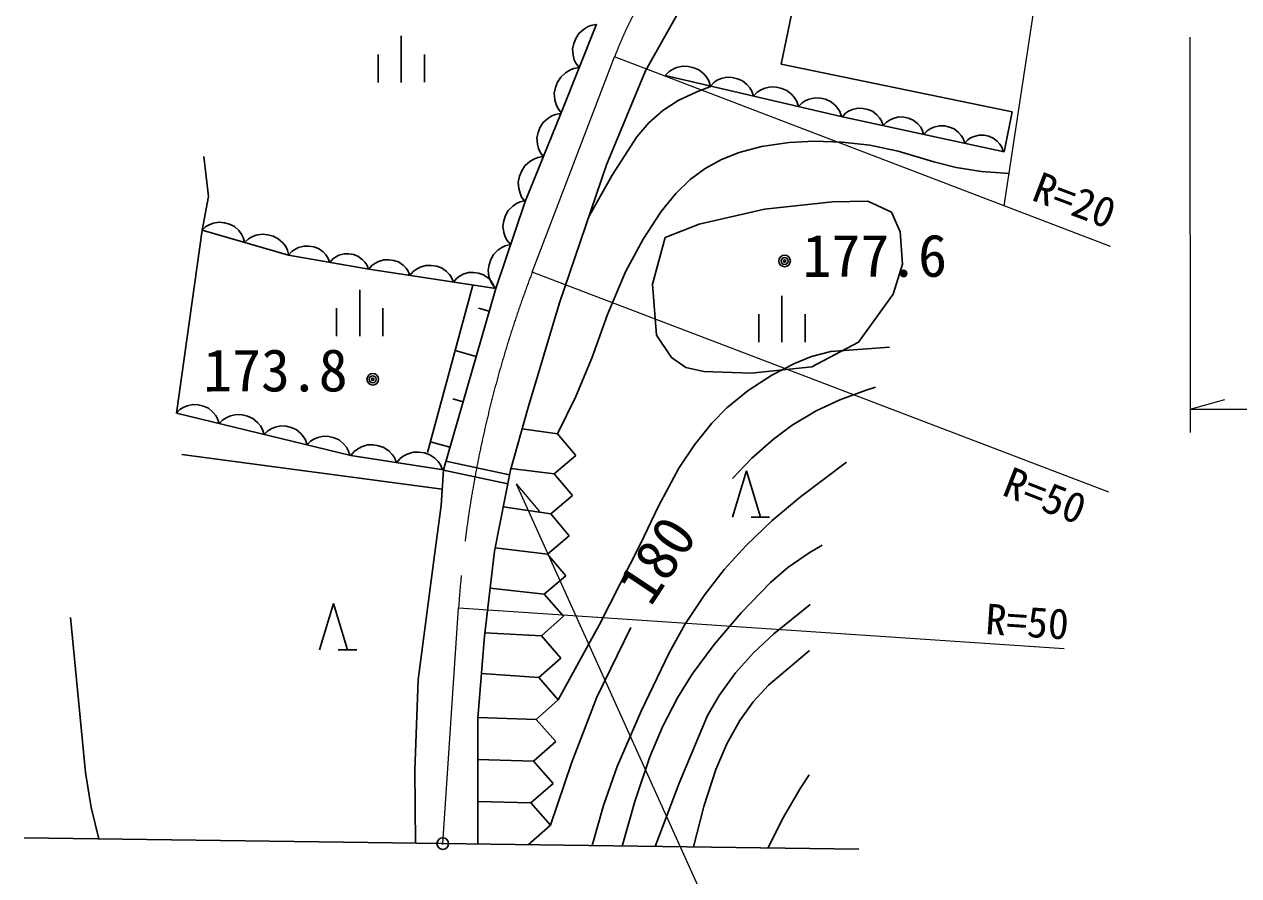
# Model space of a CAD drawing. Units: millimetres, scale not verified. Extents: x 40000 to 680000, y 20000 to 380000.
# Drawn here: x 271727 to 324154, y 252022 to 288776 of the extents above; entities that cross this region are included whole.
import ezdxf
from ezdxf.enums import TextEntityAlignment as Align

# ---------------------------------------------------------------- set-up
doc = ezdxf.new("R2010")
doc.units = ezdxf.units.MM
doc.header["$LTSCALE"] = 1000
doc.header["$PDMODE"] = 32
doc.header["$PDSIZE"] = 500
doc.linetypes.add('CHAIN', pattern=[18.5, 12, -1.5, 3.5, -1.5])
for name, color, linetype, lineweight in [('M-BGD', 7, 'Continuous', 25), ('M-BMK', 2, 'CHAIN', 13), ('M-BMK-HTXT', 7, 'Continuous', 13), ('M-STR-HTXT', 7, 'Continuous', 13)]:
    doc.layers.add(name, color=color, linetype=linetype, lineweight=lineweight)
doc.layers.add('M-OTRS', color=6, linetype='Continuous')
doc.styles.add('ＭＳ ゴシック', font='')
doc.styles.get('ＭＳ ゴシック').set_extended_font_data('MS Gothic')

msp = doc.modelspace()

# ---------------------------------------------------------------- linework, layer by layer
at = {"layer": 'M-BGD'}
for p, q in [((304403, 287053), (305806, 293877)), ((298542, 286766), (300466, 290186)), ((294901, 284954), (296430, 288787)), ((295663, 288377), (295537, 288169)), ((295864, 288556), (295663, 288377)), ((296035, 288660), (295864, 288556)), ((296191, 288727), (296035, 288660)), ((296421, 288765), (296191, 288727)), ((287999, 288272), (288001, 286270)), ((295448, 287946), (295396, 287708)), ((295537, 288169), (295448, 287946)), ((286999, 287470), (287000, 286270)), ((289000, 287472), (289001, 286271)), ((295396, 287708), (295419, 287441)), ((295419, 287441), (295471, 287248)), ((295274, 286796), (295095, 286687)), ((295438, 286867), (295274, 286796)), ((295680, 286906), (295438, 286867)), ((295471, 287248), (295538, 287092)), ((295538, 287092), (295680, 286906)), ((299707, 286824), (299562, 286735)), ((299890, 286905), (299707, 286824)), ((300151, 286967), (299890, 286905)), ((300394, 286952), (300151, 286967)), ((300628, 286897), (300394, 286952)), ((300853, 286803), (300628, 286897)), ((301059, 286632), (300853, 286803)), ((314369, 285004), (304403, 287053)), ((294752, 286281), (294658, 286046)), ((294884, 286499), (294752, 286281)), ((295095, 286687), (294884, 286499)), ((296864, 282707), (298542, 286766)), ((299562, 286735), (299400, 286567)), ((299400, 286567), (307042, 284784)), ((301188, 286479), (301059, 286632)), ((301278, 286334), (301188, 286479)), ((301349, 286112), (301278, 286334)), ((301503, 286272), (301349, 286112)), ((301640, 286357), (301503, 286272)), ((301814, 286433), (301640, 286357)), ((302062, 286492), (301814, 286433)), ((302293, 286478), (302062, 286492)), ((302515, 286426), (302293, 286478)), ((302729, 286337), (302515, 286426)), ((302925, 286174), (302729, 286337)), ((294658, 286046), (294604, 285797)), ((294604, 285797), (294627, 285516)), ((303047, 286028), (302925, 286174)), ((303133, 285891), (303047, 286028)), ((303200, 285680), (303133, 285891)), ((303363, 285848), (303200, 285680)), ((303507, 285938), (303363, 285848)), ((303690, 286018), (303507, 285938)), ((303951, 286080), (303690, 286018)), ((304194, 286065), (303951, 286080)), ((304428, 286010), (304194, 286065)), ((304653, 285917), (304428, 286010)), ((304860, 285745), (304653, 285917)), ((304988, 285592), (304860, 285745)), ((294627, 285516), (294682, 285313)), ((294682, 285313), (294753, 285149)), ((305078, 285448), (304988, 285592)), ((305149, 285226), (305078, 285448)), ((305304, 285385), (305149, 285226)), ((305441, 285470), (305304, 285385)), ((305615, 285546), (305441, 285470)), ((305863, 285606), (305615, 285546)), ((306094, 285591), (305863, 285606)), ((306316, 285539), (306094, 285591)), ((306529, 285450), (306316, 285539)), ((306726, 285287), (306529, 285450)), ((306848, 285142), (306726, 285287)), ((293344, 281121), (294901, 284954)), ((294329, 284716), (294128, 284539)), ((294501, 284819), (294329, 284716)), ((294657, 284886), (294501, 284819)), ((294888, 284921), (294657, 284886)), ((294753, 285149), (294901, 284954)), ((306933, 285005), (306848, 285142)), ((307001, 284794), (306933, 285005)), ((307185, 284937), (307042, 284784)), ((307042, 284784), (314032, 283276)), ((307314, 285020), (307185, 284937)), ((307477, 285095), (307314, 285020)), ((307712, 285155), (307477, 285095)), ((307930, 285145), (307712, 285155)), ((308142, 285100), (307930, 285145)), ((308345, 285019), (308142, 285100)), ((308534, 284868), (308345, 285019)), ((308652, 284732), (308534, 284868)), ((308735, 284603), (308652, 284732)), ((309238, 284716), (309074, 284640)), ((309472, 284776), (309238, 284716)), ((309691, 284765), (309472, 284776)), ((309902, 284720), (309691, 284765)), ((310106, 284639), (309902, 284720)), ((314369, 285004), (314032, 283276)), ((294000, 284332), (293910, 284109)), ((294128, 284539), (294000, 284332)), ((308802, 284404), (308735, 284603)), ((308946, 284558), (308802, 284404)), ((309074, 284640), (308946, 284558)), ((310294, 284488), (310106, 284639)), ((310413, 284352), (310294, 284488)), ((310495, 284223), (310413, 284352)), ((310563, 284025), (310495, 284223)), ((310707, 284178), (310563, 284025)), ((310835, 284261), (310707, 284178)), ((310999, 284336), (310835, 284261)), ((311233, 284396), (310999, 284336)), ((311452, 284386), (311233, 284396)), ((311663, 284340), (311452, 284386)), ((311867, 284259), (311663, 284340)), ((312055, 284108), (311867, 284259)), ((293910, 284109), (293856, 283872)), ((293856, 283872), (293877, 283604)), ((312173, 283972), (312055, 284108)), ((312256, 283844), (312173, 283972)), ((312324, 283645), (312256, 283844)), ((312459, 283790), (312324, 283645)), ((312581, 283868), (312459, 283790)), ((312735, 283939), (312581, 283868)), ((312956, 283996), (312735, 283939)), ((313163, 283986), (312956, 283996)), ((313362, 283943), (313163, 283986)), ((313555, 283867), (313362, 283943)), ((313733, 283724), (313555, 283867)), ((313844, 283595), (313733, 283724)), ((293877, 283604), (293928, 283410)), ((293928, 283410), (293994, 283254)), ((293994, 283254), (294134, 283067)), ((313923, 283474), (313844, 283595)), ((313987, 283286), (313923, 283474)), ((279673, 281340), (279483, 283070)), ((293336, 282666), (293202, 282448)), ((293548, 282852), (293336, 282666)), ((293728, 282960), (293548, 282852)), ((293892, 283030), (293728, 282960)), ((294134, 283067), (293892, 283030)), ((294838, 276750), (296864, 282707)), ((293108, 282214), (293052, 281965)), ((293202, 282448), (293108, 282214)), ((293052, 281965), (293073, 281684)), ((293073, 281684), (293127, 281481)), ((279405, 279890), (279673, 281340)), ((292077, 277373), (293344, 281121)), ((292978, 281040), (292813, 280927)), ((293131, 281115), (292978, 281040)), ((293127, 281481), (293196, 281316)), ((293359, 281165), (293131, 281115)), ((293196, 281316), (293344, 281121)), ((303684, 280801), (306612, 281110)), ((306612, 281110), (308145, 281145)), ((308145, 281145), (309167, 280669)), ((292508, 280523), (292431, 280295)), ((292623, 280738), (292508, 280523)), ((292813, 280927), (292623, 280738)), ((300857, 280152), (303684, 280801)), ((309167, 280669), (309542, 279818)), ((279568, 280040), (279405, 279890)), ((279709, 280118), (279568, 280040)), ((279887, 280185), (279709, 280118)), ((280138, 280231), (279887, 280185)), ((280368, 280204), (280138, 280231)), ((280587, 280141), (280368, 280204)), ((280795, 280041), (280587, 280141)), ((280983, 279868), (280795, 280041)), ((292431, 280295), (292392, 280055)), ((292392, 280055), (292429, 279789)), ((299393, 279572), (300857, 280152)), ((278292, 271987), (279405, 279890)), ((279405, 279890), (283137, 278807)), ((281097, 279716), (280983, 279868)), ((281175, 279574), (281097, 279716)), ((281231, 279360), (281175, 279574)), ((281402, 279519), (281231, 279360)), ((281551, 279600), (281402, 279519)), ((281738, 279671), (281551, 279600)), ((282002, 279720), (281738, 279671)), ((282244, 279691), (282002, 279720)), ((282475, 279624), (282244, 279691)), ((282694, 279519), (282475, 279624)), ((282891, 279337), (282694, 279519)), ((292429, 279789), (292492, 279599)), ((292492, 279599), (292567, 279447)), ((292567, 279447), (292718, 279269)), ((298850, 277562), (299393, 279572)), ((309542, 279818), (309645, 278421)), ((283012, 279177), (282891, 279337)), ((283094, 279028), (283012, 279177)), ((283153, 278802), (283094, 279028)), ((283274, 278966), (283137, 278807)), ((283400, 279053), (283274, 278966)), ((283560, 279135), (283400, 279053)), ((283792, 279204), (283560, 279135)), ((284011, 279202), (283792, 279204)), ((284224, 279165), (284011, 279202)), ((284430, 279092), (284224, 279165)), ((284624, 278948), (284430, 279092)), ((284748, 278817), (284624, 278948)), ((292173, 279031), (291982, 278842)), ((292338, 279144), (292173, 279031)), ((292490, 279219), (292338, 279144)), ((292718, 279269), (292490, 279219)), ((283137, 278807), (286597, 278199)), ((284835, 278691), (284748, 278817)), ((284911, 278495), (284835, 278691)), ((285041, 278645), (284911, 278495)), ((285159, 278728), (285041, 278645)), ((285311, 278805), (285159, 278728)), ((285529, 278870), (285311, 278805)), ((285736, 278868), (285529, 278870)), ((285937, 278833), (285736, 278868)), ((286132, 278764), (285937, 278833)), ((286316, 278628), (286132, 278764)), ((286432, 278504), (286316, 278628)), ((286515, 278386), (286432, 278504)), ((286586, 278201), (286515, 278386)), ((286853, 278452), (286730, 278361)), ((287012, 278537), (286853, 278452)), ((287242, 278612), (287012, 278537)), ((287461, 278615), (287242, 278612)), ((287674, 278583), (287461, 278615)), ((287883, 278515), (287674, 278583)), ((288080, 278376), (287883, 278515)), ((291791, 278399), (291752, 278159)), ((291867, 278627), (291791, 278399)), ((291982, 278842), (291867, 278627)), ((309645, 278421), (309237, 277127)), ((286730, 278361), (286597, 278199)), ((286597, 278199), (292077, 277373)), ((288207, 278248), (288080, 278376)), ((288298, 278125), (288207, 278248)), ((288378, 277931), (288298, 278125)), ((288519, 278102), (288378, 277931)), ((288648, 278197), (288519, 278102)), ((288816, 278288), (288648, 278197)), ((289058, 278366), (288816, 278288)), ((289290, 278370), (289058, 278366)), ((289515, 278336), (289290, 278370)), ((289735, 278264), (289515, 278336)), ((289944, 278118), (289735, 278264)), ((290077, 277982), (289944, 278118)), ((290173, 277852), (290077, 277982)), ((290514, 277900), (290391, 277809)), ((290673, 277985), (290514, 277900)), ((290903, 278060), (290673, 277985)), ((291122, 278064), (290903, 278060)), ((291335, 278031), (291122, 278064)), ((291544, 277963), (291335, 278031)), ((291741, 277824), (291544, 277963)), ((291752, 278159), (291788, 277893)), ((291788, 277893), (291851, 277703)), ((289136, 270286), (291094, 277521)), ((289821, 269537), (292077, 277373)), ((290258, 277647), (290173, 277852)), ((290391, 277809), (290258, 277647)), ((291868, 277696), (291741, 277824)), ((291851, 277703), (291926, 277551)), ((291958, 277573), (291868, 277696)), ((291926, 277551), (292077, 277373)), ((292039, 277379), (291958, 277573)), ((299022, 275349), (298850, 277562)), ((286209, 277318), (286210, 275316)), ((304434, 277060), (304436, 275059)), ((309237, 277127), (307740, 275048)), ((285209, 276516), (285210, 275316)), ((287210, 276518), (287211, 275317)), ((291795, 276394), (291329, 276528)), ((293474, 272234), (294838, 276750)), ((303434, 276259), (303435, 275058)), ((305436, 276260), (305436, 275060)), ((299669, 274396), (299022, 275349)), ((307740, 275048), (305732, 273991)), ((291231, 274434), (290329, 274694)), ((300283, 273953), (299669, 274396)), ((301066, 273784), (300283, 273953)), ((303110, 273717), (301066, 273784)), ((305732, 273991), (303110, 273717)), ((278447, 272144), (278292, 271987)), ((278585, 272228), (278447, 272144)), ((278760, 272303), (278585, 272228)), ((279008, 272361), (278760, 272303)), ((279239, 272344), (279008, 272361)), ((279461, 272290), (279239, 272344)), ((279674, 272199), (279461, 272290)), ((279868, 272035), (279674, 272199)), ((290667, 272475), (290232, 272601)), ((292714, 269527), (293474, 272234)), ((278292, 271987), (285822, 270161)), ((279989, 271888), (279868, 272035)), ((280073, 271750), (279989, 271888)), ((280139, 271539), (280073, 271750)), ((280303, 271705), (280139, 271539)), ((280448, 271793), (280303, 271705)), ((280632, 271872), (280448, 271793)), ((280894, 271932), (280632, 271872)), ((281137, 271915), (280894, 271932)), ((281370, 271858), (281137, 271915)), ((281594, 271762), (281370, 271858)), ((281799, 271589), (281594, 271762)), ((281926, 271435), (281799, 271589)), ((282015, 271290), (281926, 271435)), ((282084, 271067), (282015, 271290)), ((282240, 271225), (282084, 271067)), ((282378, 271309), (282240, 271225)), ((282552, 271384), (282378, 271309)), ((282801, 271441), (282552, 271384)), ((283032, 271424), (282801, 271441)), ((283253, 271370), (283032, 271424)), ((283466, 271280), (283253, 271370)), ((283661, 271115), (283466, 271280)), ((283782, 270968), (283661, 271115)), ((294745, 271096), (293216, 271315)), ((294745, 271096), (295537, 270158)), ((283866, 270831), (283782, 270968)), ((283932, 270619), (283866, 270831)), ((284088, 270777), (283932, 270619)), ((284225, 270861), (284088, 270777)), ((284400, 270936), (284225, 270861)), ((284649, 270993), (284400, 270936)), ((284879, 270976), (284649, 270993)), ((285101, 270922), (284879, 270976)), ((285314, 270832), (285101, 270922)), ((285509, 270667), (285314, 270832)), ((285630, 270520), (285509, 270667)), ((286286, 270534), (286109, 270440)), ((286541, 270616), (286286, 270534)), ((286785, 270618), (286541, 270616)), ((287022, 270581), (286785, 270618)), ((287253, 270504), (287022, 270581)), ((290103, 270516), (289264, 270758)), ((289765, 268711), (278533, 270201)), ((285713, 270383), (285630, 270520)), ((285780, 270171), (285713, 270383)), ((285972, 270340), (285822, 270161)), ((285822, 270161), (289821, 269537)), ((286109, 270440), (285972, 270340)), ((287472, 270349), (287253, 270504)), ((287612, 270206), (287472, 270349)), ((287712, 270068), (287612, 270206)), ((287800, 269852), (287712, 270068)), ((287949, 270031), (287800, 269852)), ((288086, 270132), (287949, 270031)), ((288263, 270225), (288086, 270132)), ((288519, 270307), (288263, 270225)), ((288762, 270310), (288519, 270307)), ((288999, 270273), (288762, 270310)), ((289231, 270196), (288999, 270273)), ((289449, 270040), (289231, 270196)), ((289589, 269897), (289449, 270040)), ((295537, 270158), (294600, 269366)), ((289689, 269760), (289589, 269897)), ((289777, 269544), (289689, 269760)), ((289718, 268009), (289821, 269537)), ((292598, 268938), (289820, 269527)), ((289928, 269910), (292675, 269328)), ((292022, 266032), (292714, 269527)), ((294600, 269366), (292736, 269605)), ((302301, 267503), (302900, 269505)), ((302900, 269505), (303502, 267504)), ((294600, 269366), (295392, 268429)), ((295392, 268429), (294455, 267637)), ((289407, 265647), (289718, 268009)), ((294455, 267637), (292400, 267939)), ((294455, 267637), (295247, 266699)), ((303102, 267503), (303902, 267504)), ((295247, 266699), (294309, 265907)), ((291588, 262359), (292022, 266032)), ((294309, 265907), (292052, 266181)), ((294309, 265907), (295102, 264970)), ((288726, 260484), (289407, 265647)), ((295102, 264970), (294164, 264177)), ((294164, 264177), (291833, 264435)), ((284476, 261770), (285075, 263771)), ((285075, 263771), (285677, 261771)), ((294164, 264177), (295009, 263219)), ((295009, 263219), (294050, 262374)), ((291308, 258821), (291588, 262359)), ((294050, 262374), (291606, 262508)), ((294050, 262374), (294895, 261416)), ((285276, 261770), (286077, 261771)), ((294895, 261416), (293936, 260571)), ((293936, 260571), (291461, 260748)), ((293936, 260571), (294781, 259613)), ((288588, 256577), (288726, 260484)), ((294781, 259613), (293822, 258768)), ((291312, 253388), (291308, 258821)), ((293822, 258768), (291311, 258849)), ((293822, 258768), (294667, 257810)), ((294667, 257810), (293708, 256965)), ((293708, 256965), (291310, 257037)), ((293708, 256965), (294553, 256006)), ((288612, 253424), (288588, 256577)), ((294553, 256006), (293594, 255162)), ((293594, 255162), (291311, 255223)), ((293594, 255162), (294439, 254203)), ((294439, 254203), (293480, 253359)), ((271727, 253651), (307760, 253167))]:
    msp.add_line(p, q, dxfattribs=at)
for points in [[(296123, 280528), (297109, 282267), (298173, 283921), (298693, 284528), (299288, 285054), (299962, 285492), (300763, 285864), (301399, 286101)], [(294745, 271096), (295539, 272713), (296234, 274367), (296906, 276254), (297679, 278097), (298450, 279500), (299227, 280693), (299851, 281478), (300474, 282082), (301124, 282551), (301831, 282938), (302586, 283244), (303556, 283507), (304747, 283679), (305823, 283727), (307030, 283690), (308223, 283552), (309455, 283292), (310996, 282843), (311963, 282588), (313048, 282414), (314264, 282334)], [(294781, 259613), (296555, 262861), (298334, 266342), (299100, 267974), (299990, 269621), (300653, 270626), (301405, 271564), (302049, 272216), (302982, 272974), (303997, 273631), (304973, 274139), (305717, 274434), (306549, 274649), (309076, 274842)], [(302307, 269171), (303137, 270040), (304073, 270868), (304882, 271468), (305913, 272093), (306939, 272571), (308069, 272979), (308467, 273111)], [(296238, 253322), (296733, 255054), (297324, 256742), (298361, 259131), (299565, 261640), (300249, 262862), (301084, 264125), (301947, 265235), (302888, 266280), (304009, 267350), (305239, 268374), (307224, 269869)], [(297541, 253304), (298079, 255232), (298732, 257158), (299278, 258454), (299919, 259699), (300558, 260722), (301514, 262004), (302681, 263367), (303938, 264673), (304694, 265328), (305608, 265963), (306170, 266294)], [(298959, 253285), (299995, 256013), (301216, 258934), (301723, 259800), (302428, 260777), (303208, 261650), (304086, 262466), (305654, 263733)], [(274947, 253608), (274620, 254971), (274370, 256473), (273728, 263173)], [(294439, 254203), (295367, 256925), (296438, 259735), (297910, 262739)], [(300621, 253263), (301058, 255010), (301575, 256613), (302052, 257717), (302613, 258719), (303197, 259532), (303860, 260253), (305628, 261744)], [(303837, 253220), (304454, 254478), (305246, 255823), (305605, 256377)]]:
    msp.add_lwpolyline(points, dxfattribs=at)
for centre, radius in [((304551, 278558), 250), ((304551, 278558), 150), ((304551, 278558), 50), ((286771, 273450), 250), ((286771, 273450), 150), ((286771, 273450), 50)]:
    msp.add_circle(centre, radius, dxfattribs=at)
at = {"layer": 'M-BMK'}
for p, q in [((293659, 278082), (297210, 287374)), ((289793, 253408), (290474, 263564))]:
    msp.add_line(p, q, dxfattribs=at)
for centre, radius, start, end in [((314035, 280943), 18011, 81.3637, 159.0818), ((340393, 260220), 50031, 159.0818, 176.1668)]:
    msp.add_arc(centre, radius, start, end, dxfattribs=at)
at = {"layer": 'M-BMK-HTXT'}
for p, q in [((314035, 280943), (316739, 298750)), ((318623, 279189), (297210, 287374)), ((318540, 268572), (293659, 278082)), ((316616, 261813), (290474, 263564))]:
    msp.add_line(p, q, dxfattribs=at)
at = {"layer": 'M-OTRS'}
msp.add_point((289793, 253408), dxfattribs=at)
at = {"layer": 'M-STR-HTXT'}
for p, q in [((322049, 288223), (322061, 271158)), ((322060, 272158), (323561, 272580)), ((322060, 272158), (439500, 272242)), ((292964, 268941), (293965, 267746)), ((292964, 268941), (305391, 241439))]:
    msp.add_line(p, q, dxfattribs=at)

# ---------------------------------------------------------------- texts
at = {"layer": 'M-BGD', "style": 'ＭＳ ゴシック'}
for s, rotation, p in [('177.6', 0.041, (305327, 277323)), ('173.8', 0.041, (279453, 272374)), ('180', 56.341, (299216, 263291))]:
    msp.add_text(s, height=1833, rotation=rotation, dxfattribs=at).set_placement(p, align=Align.BOTTOM_LEFT)
at = {"layer": 'M-BMK-HTXT', "style": 'ＭＳ ゴシック'}
for s, rotation, p in [('R=20', 339.241, (315016, 280833)), ('R=50', 338.641, (313735, 268104)), ('R=50', 356.141, (313163, 262059))]:
    msp.add_text(s, height=1320, rotation=rotation, dxfattribs=at).set_placement(p, align=Align.BOTTOM_LEFT)

doc.saveas('drawing.dxf')
